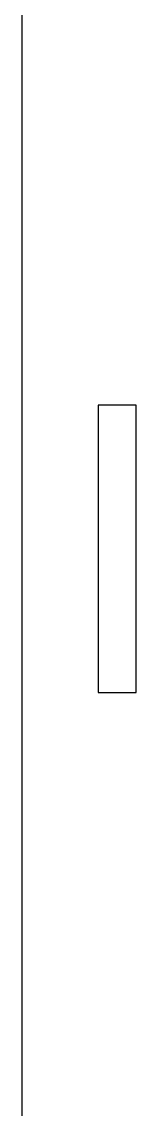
# Model space of a CAD drawing. Header units: inches. Extents: x -144 to 693, y -254 to -25.
# Drawn here: x -144.2 to -138.2, y -196.5 to -139.7 of the extents above; entities that cross this region are included whole.
import ezdxf

# ---------------------------------------------------------------- set-up
doc = ezdxf.new("R2010")
doc.units = ezdxf.units.IN
doc.header["$MEASUREMENT"] = 0
doc.layers.add('Layer 1', color=7, linetype='Continuous')

# ---------------------------------------------------------------- blocks, each defined once
blk = doc.blocks.new('block 678')
at = {"layer": 'Layer 1', "color": 7, "lineweight": 25, "true_color": 0xffffff}
blk.add_lwpolyline([(-144.181, -39), (-144.181, -214.5)], dxfattribs=at)
blk = doc.blocks.new('block 687')
at = {"layer": 'Layer 1', "color": 7, "lineweight": 25, "true_color": 0xffffff}
blk.add_lwpolyline([(-140.18, -159.7), (-140.18, -174.7)], dxfattribs=at)
blk = doc.blocks.new('block 688')
at = {"layer": 'Layer 1', "color": 7, "lineweight": 25, "true_color": 0xffffff}
blk.add_lwpolyline([(-140.18, -174.7), (-138.181, -174.7)], dxfattribs=at)
blk = doc.blocks.new('block 689')
at = {"layer": 'Layer 1', "color": 7, "lineweight": 25, "true_color": 0xffffff}
blk.add_lwpolyline([(-138.181, -174.7), (-138.181, -159.7)], dxfattribs=at)
blk = doc.blocks.new('block 690')
at = {"layer": 'Layer 1', "color": 7, "lineweight": 25, "true_color": 0xffffff}
blk.add_lwpolyline([(-138.181, -159.7), (-140.18, -159.7)], dxfattribs=at)

msp = doc.modelspace()

# ---------------------------------------------------------------- block references
at = {"layer": 'Layer 1'}
for name in ['block 678', 'block 687', 'block 690', 'block 689', 'block 688']:
    msp.add_blockref(name, (0, 0), dxfattribs=at)

doc.saveas('drawing.dxf')
